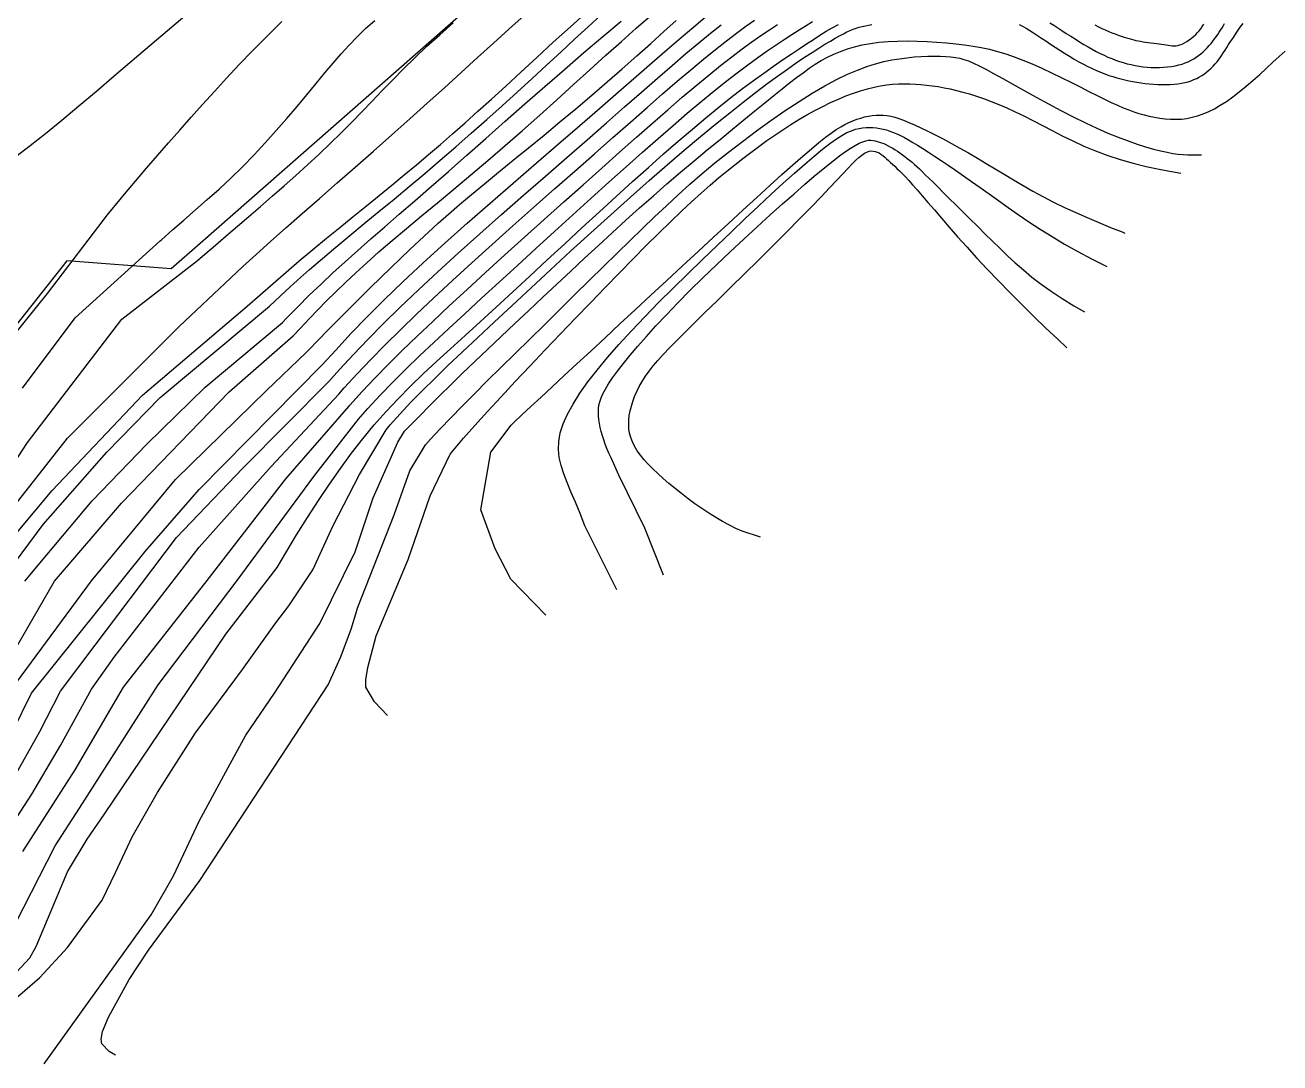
# Model space of a CAD drawing. Header units: metres. Extents: x 241192 to 243928, y 277833 to 281309.
# Drawn here: x 243462.4 to 243539.2, y 281092.9 to 281156.4 of the extents above; entities that cross this region are included whole.
import ezdxf

# ---------------------------------------------------------------- set-up
doc = ezdxf.new("R2010")
doc.units = ezdxf.units.M
for name, color, linetype in [('TERRAIN_BOUNDARY', 6, 'Continuous'), ('TERRAIN_CONTOUR_1M', 3, 'Continuous'), ('TERRAIN_CONTOUR_5M_SUPPLEMENT', 4, 'Continuous')]:
    doc.layers.add(name, color=color, linetype=linetype)

msp = doc.modelspace()

# ---------------------------------------------------------------- linework, layer by layer
at = {"layer": 'TERRAIN_BOUNDARY'}
msp.add_polyline3d([(243546.752, 281188.108, 0), (243534.671, 281185.651, 0), (243522.419, 281179.845, 0), (243506.438, 281172.271, 0), (243473.137, 281143.03, 0), (243471.37, 281141.478, 0), (243464.986, 281141.97, 0), (243460.588, 281136.439, 0), (243457.141, 281129.23, 0), (243461.316, 281123.498, 0), (243446.601, 281082.142, 0), (243428.743, 281053.55, 0), (243421.85, 281036.166, 0)], dxfattribs=at)
at = {"layer": 'TERRAIN_CONTOUR_1M'}
for points in [[(243458.115, 281124.034, 3), (243462.568, 281130.861, 3), (243468.337, 281138.408, 3), (243472.978, 281141.99, 3), (243473.424, 281142.384, 3), (243474.068, 281142.942, 3), (243474.733, 281143.511, 3), (243475.415, 281144.092, 3), (243476.114, 281144.687, 3), (243476.825, 281145.297, 3), (243477.544, 281145.921, 3), (243478.267, 281146.555, 3), (243478.989, 281147.197, 3), (243479.704, 281147.846, 3), (243480.408, 281148.498, 3), (243481.096, 281149.15, 3), (243481.763, 281149.801, 3), (243482.407, 281150.449, 3), (243483.034, 281151.096, 3), (243483.655, 281151.743, 3), (243484.279, 281152.395, 3), (243484.917, 281153.054, 3), (243485.577, 281153.723, 3), (243486.271, 281154.403, 3), (243487.007, 281155.099, 3), (243487.792, 281155.811, 3), (243488.619, 281156.536, 3)], [(243459.181, 281103.733, 12), (243462.841, 281109.353, 12), (243464.601, 281112.323, 12), (243466.491, 281115.766, 12), (243467.886, 281117.726, 12), (243473.066, 281124.45, 12), (243477.481, 281129.398, 12), (243481.619, 281133.826, 12), (243481.955, 281134.205, 12), (243482.75, 281135.07, 12), (243483.58, 281135.944, 12), (243484.454, 281136.836, 12), (243485.381, 281137.756, 12), (243486.369, 281138.711, 12), (243487.429, 281139.712, 12), (243488.565, 281140.764, 12), (243489.762, 281141.858, 12), (243491.004, 281142.979, 12), (243492.272, 281144.114, 12), (243493.549, 281145.249, 12), (243494.817, 281146.37, 12), (243496.057, 281147.464, 12), (243497.253, 281148.518, 12), (243498.388, 281149.519, 12), (243499.462, 281150.464, 12), (243500.474, 281151.353, 12), (243501.427, 281152.184, 12), (243502.321, 281152.957, 12), (243503.156, 281153.669, 12), (243503.935, 281154.321, 12), (243504.658, 281154.911, 12), (243505.327, 281155.44, 12), (243505.946, 281155.91, 12), (243506.52, 281156.329, 12), (243507.054, 281156.702, 12)], [(243459.189, 281123.73, 4), (243465.028, 281131.134, 4), (243471.861, 281137.962, 4), (243475.005, 281140.94, 4), (243475.752, 281141.636, 4), (243476.56, 281142.371, 4), (243477.436, 281143.153, 4), (243478.381, 281143.989, 4), (243479.384, 281144.871, 4), (243480.434, 281145.791, 4), (243481.519, 281146.74, 4), (243482.626, 281147.71, 4), (243483.743, 281148.691, 4), (243484.857, 281149.676, 4), (243485.957, 281150.654, 4), (243487.031, 281151.619, 4), (243488.08, 281152.567, 4), (243489.103, 281153.497, 4), (243490.101, 281154.406, 4), (243491.075, 281155.293, 4), (243492.026, 281156.156, 4), (243492.955, 281156.994, 4)], [(243460.96, 281122.367, 6), (243463.535, 281125.85, 6), (243467.419, 281130.27, 6), (243470.682, 281133.607, 6), (243477.385, 281139.201, 6), (243477.698, 281139.506, 6), (243478.371, 281140.14, 6), (243479.081, 281140.788, 6), (243479.83, 281141.45, 6), (243480.617, 281142.126, 6), (243481.439, 281142.818, 6), (243482.292, 281143.525, 6), (243483.172, 281144.249, 6), (243484.074, 281144.989, 6), (243484.994, 281145.746, 6), (243485.929, 281146.521, 6), (243486.872, 281147.314, 6), (243487.821, 281148.125, 6), (243488.772, 281148.949, 6), (243489.722, 281149.783, 6), (243490.666, 281150.623, 6), (243491.602, 281151.464, 6), (243492.527, 281152.301, 6), (243493.436, 281153.131, 6), (243494.326, 281153.949, 6), (243495.195, 281154.751, 6), (243496.041, 281155.532, 6), (243496.863, 281156.291, 6), (243497.661, 281157.023, 6)], [(243461.009, 281116.796, 8), (243464.223, 281122.38, 8), (243468.331, 281127.147, 8), (243474.905, 281133.953, 8), (243478.82, 281137.38, 8), (243479.268, 281137.862, 8), (243479.797, 281138.423, 8), (243480.326, 281138.975, 8), (243480.866, 281139.526, 8), (243481.426, 281140.082, 8), (243482.018, 281140.652, 8), (243482.65, 281141.243, 8), (243483.332, 281141.862, 8), (243484.075, 281142.517, 8), (243484.886, 281143.213, 8), (243485.758, 281143.95, 8), (243486.683, 281144.723, 8), (243487.653, 281145.529, 8), (243488.657, 281146.367, 8), (243489.688, 281147.231, 8), (243490.737, 281148.12, 8), (243491.794, 281149.03, 8), (243492.852, 281149.956, 8), (243493.905, 281150.891, 8), (243494.947, 281151.827, 8), (243495.973, 281152.754, 8), (243496.977, 281153.664, 8), (243497.955, 281154.549, 8), (243498.901, 281155.398, 8), (243499.81, 281156.204, 8), (243500.678, 281156.959, 8)], [(243461.041, 281096.153, 16), (243463.331, 281098.133, 16), (243465.021, 281099.963, 16), (243467.151, 281102.863, 16), (243467.961, 281104.553, 16), (243468.981, 281106.743, 16), (243470.521, 281109.453, 16), (243472.861, 281113.103, 16), (243475.721, 281116.983, 16), (243477.761, 281119.833, 16), (243478.559, 281120.87, 16), (243480.038, 281123.065, 16), (243481.266, 281125.789, 16), (243482.878, 281128.896, 16), (243484.512, 281131.645, 16), (243484.766, 281131.944, 16), (243485.376, 281132.624, 16), (243486.028, 281133.318, 16), (243486.729, 281134.034, 16), (243487.482, 281134.779, 16), (243488.294, 281135.564, 16), (243489.169, 281136.395, 16), (243490.112, 281137.281, 16), (243491.129, 281138.231, 16), (243492.221, 281139.249, 16), (243493.374, 281140.321, 16), (243494.571, 281141.429, 16), (243495.795, 281142.556, 16), (243497.029, 281143.684, 16), (243498.254, 281144.795, 16), (243499.454, 281145.872, 16), (243500.611, 281146.897, 16), (243501.711, 281147.856, 16), (243502.752, 281148.747, 16), (243503.735, 281149.573, 16), (243504.66, 281150.336, 16), (243505.528, 281151.037, 16), (243506.341, 281151.68, 16), (243507.099, 281152.266, 16), (243507.802, 281152.797, 16), (243508.453, 281153.275, 16), (243509.053, 281153.704, 16), (243509.603, 281154.087, 16), (243510.106, 281154.428, 16), (243510.564, 281154.728, 16), (243510.978, 281154.992, 16), (243511.352, 281155.222, 16), (243511.685, 281155.422, 16), (243511.982, 281155.595, 16), (243512.247, 281155.744, 16), (243512.485, 281155.87, 16), (243512.701, 281155.978, 16), (243512.901, 281156.068, 16), (243513.089, 281156.144, 16), (243513.271, 281156.209, 16), (243513.453, 281156.264, 16), (243513.638, 281156.313, 16), (243513.828, 281156.355, 16), (243514.025, 281156.392, 16), (243514.23, 281156.425, 16)], [(243461.631, 281110.163, 11), (243463.331, 281113.173, 11), (243464.599, 281115.646, 11), (243466.723, 281118.47, 11), (243471.682, 281125.043, 11), (243475.751, 281129.3, 11), (243481.012, 281134.597, 11), (243481.668, 281135.328, 11), (243482.513, 281136.242, 11), (243483.406, 281137.178, 11), (243484.358, 281138.144, 11), (243485.38, 281139.149, 11), (243486.482, 281140.202, 11), (243487.67, 281141.306, 11), (243488.928, 281142.452, 11), (243490.236, 281143.624, 11), (243491.573, 281144.81, 11), (243492.92, 281145.992, 11), (243494.255, 281147.159, 11), (243495.557, 281148.294, 11), (243496.807, 281149.385, 11), (243497.988, 281150.417, 11), (243499.098, 281151.389, 11), (243500.137, 281152.299, 11), (243501.108, 281153.147, 11), (243502.013, 281153.931, 11), (243502.853, 281154.651, 11), (243503.63, 281155.305, 11), (243504.345, 281155.894, 11), (243505, 281156.416, 11)], [(243461.7, 281137.373, 1), (243463.801, 281139.97, 1), (243467.539, 281144.868, 1), (243467.848, 281145.248, 1), (243468.518, 281146.056, 1), (243469.187, 281146.852, 1), (243469.858, 281147.64, 1), (243470.531, 281148.421, 1), (243471.209, 281149.199, 1), (243471.893, 281149.977, 1), (243472.586, 281150.758, 1), (243473.289, 281151.545, 1), (243474.009, 281152.342, 1), (243474.754, 281153.153, 1), (243475.531, 281153.982, 1), (243476.347, 281154.831, 1), (243477.21, 281155.706, 1), (243478.127, 281156.609, 1)], [(243461.871, 281101.473, 14), (243464.271, 281106.183, 14), (243465.941, 281108.783, 14), (243470.575, 281116.026, 14), (243475.41, 281122.425, 14), (243480.093, 281128.781, 14), (243482.825, 281132.295, 14), (243483.398, 281132.95, 14), (243484.145, 281133.758, 14), (243484.915, 281134.555, 14), (243485.715, 281135.35, 14), (243486.55, 281136.154, 14), (243487.426, 281136.979, 14), (243488.348, 281137.835, 14), (243489.324, 281138.733, 14), (243490.355, 281139.681, 14), (243491.431, 281140.67, 14), (243492.541, 281141.687, 14), (243493.671, 281142.722, 14), (243494.808, 281143.761, 14), (243495.942, 281144.793, 14), (243497.057, 281145.804, 14), (243498.143, 281146.785, 14), (243499.188, 281147.722, 14), (243500.19, 281148.615, 14), (243501.148, 281149.461, 14), (243502.064, 281150.259, 14), (243502.935, 281151.008, 14), (243503.763, 281151.706, 14), (243504.547, 281152.353, 14), (243505.286, 281152.946, 14), (243505.982, 281153.486, 14), (243506.635, 281153.976, 14), (243507.247, 281154.42, 14), (243507.821, 281154.823, 14), (243508.36, 281155.188, 14), (243508.864, 281155.521, 14), (243509.337, 281155.826, 14), (243509.78, 281156.107, 14), (243510.195, 281156.367, 14), (243510.583, 281156.607, 14)], [(243461.901, 281116.174, 9), (243466.487, 281122.389, 9), (243471.63, 281128.589, 9), (243477.2, 281134.048, 9), (243479.626, 281136.357, 9), (243479.767, 281136.507, 9), (243480.352, 281137.119, 9), (243480.965, 281137.75, 9), (243481.599, 281138.394, 9), (243482.245, 281139.044, 9), (243482.896, 281139.691, 9), (243483.543, 281140.33, 9), (243484.178, 281140.952, 9), (243484.793, 281141.55, 9), (243485.383, 281142.12, 9), (243485.957, 281142.668, 9), (243486.527, 281143.204, 9), (243487.104, 281143.737, 9), (243487.702, 281144.278, 9), (243488.332, 281144.834, 9), (243489.006, 281145.416, 9), (243489.737, 281146.034, 9), (243490.531, 281146.694, 9), (243491.384, 281147.393, 9), (243492.282, 281148.125, 9), (243493.216, 281148.886, 9), (243494.174, 281149.67, 9), (243495.146, 281150.47, 9), (243496.121, 281151.282, 9), (243497.087, 281152.101, 9), (243498.034, 281152.918, 9), (243498.955, 281153.727, 9), (243499.845, 281154.517, 9), (243500.696, 281155.278, 9), (243501.503, 281156.001, 9), (243502.258, 281156.676, 9)], [(243462.271, 281134.189, 2), (243465.496, 281138.485, 2), (243470.698, 281143.197, 2), (243470.766, 281143.26, 2), (243471.44, 281143.862, 2), (243472.136, 281144.469, 2), (243472.848, 281145.087, 2), (243473.569, 281145.718, 2), (243474.294, 281146.367, 2), (243475.018, 281147.036, 2), (243475.733, 281147.73, 2), (243476.436, 281148.451, 2), (243477.122, 281149.19, 2), (243477.79, 281149.939, 2), (243478.437, 281150.686, 2), (243479.061, 281151.423, 2), (243479.659, 281152.14, 2), (243480.228, 281152.826, 2), (243480.766, 281153.472, 2), (243481.274, 281154.072, 2), (243481.763, 281154.633, 2), (243482.247, 281155.164, 2), (243482.74, 281155.676, 2), (243483.258, 281156.179, 2), (243483.813, 281156.684, 2)], [(243462.291, 281105.833, 13), (243465.491, 281110.843, 13), (243468.442, 281115.89, 13), (243473.557, 281122.418, 13), (243478.383, 281128.635, 13), (243482.221, 281133.062, 13), (243482.292, 281133.144, 13), (243483.05, 281133.982, 13), (243483.833, 281134.813, 13), (243484.647, 281135.647, 13), (243485.502, 281136.495, 13), (243486.403, 281137.367, 13), (243487.359, 281138.273, 13), (243488.376, 281139.223, 13), (243489.46, 281140.223, 13), (243490.597, 281141.264, 13), (243491.772, 281142.333, 13), (243492.972, 281143.418, 13), (243494.179, 281144.505, 13), (243495.379, 281145.581, 13), (243496.557, 281146.634, 13), (243497.698, 281147.651, 13), (243498.788, 281148.621, 13), (243499.826, 281149.54, 13), (243500.811, 281150.407, 13), (243501.745, 281151.222, 13), (243502.628, 281151.982, 13), (243503.46, 281152.688, 13), (243504.241, 281153.337, 13), (243504.972, 281153.929, 13), (243505.655, 281154.463, 13), (243506.29, 281154.943, 13), (243506.884, 281155.375, 13), (243507.438, 281155.762, 13), (243507.957, 281156.111, 13), (243508.443, 281156.426, 13)], [(243462.412, 281122.373, 7), (243463.757, 281123.993, 7), (243466.521, 281127.291, 7), (243469.868, 281130.757, 7), (243473.438, 281134.247, 7), (243478.175, 281138.198, 7), (243478.425, 281138.463, 7), (243479.111, 281139.167, 7), (243479.812, 281139.865, 7), (243480.528, 281140.556, 7), (243481.257, 281141.238, 7), (243482.005, 281141.919, 7), (243482.778, 281142.609, 7), (243483.584, 281143.317, 7), (243484.429, 281144.052, 7), (243485.319, 281144.823, 7), (243486.263, 281145.641, 7), (243487.265, 281146.515, 7), (243488.33, 281147.45, 7), (243489.449, 281148.436, 7), (243490.609, 281149.462, 7), (243491.799, 281150.513, 7), (243493.006, 281151.577, 7), (243494.217, 281152.64, 7), (243495.421, 281153.689, 7), (243496.606, 281154.711, 7), (243497.76, 281155.696, 7), (243498.879, 281156.638, 7)], [(243523.224, 281156.435, 16), (243523.438, 281156.328, 16), (243523.655, 281156.207, 16), (243523.878, 281156.073, 16), (243524.107, 281155.927, 16), (243524.347, 281155.77, 16), (243524.598, 281155.602, 16), (243524.864, 281155.424, 16), (243525.141, 281155.24, 16), (243525.427, 281155.052, 16), (243525.72, 281154.863, 16), (243526.015, 281154.676, 16), (243526.31, 281154.493, 16), (243526.602, 281154.318, 16), (243526.889, 281154.153, 16), (243527.168, 281154.001, 16), (243527.439, 281153.861, 16), (243527.703, 281153.733, 16), (243527.962, 281153.616, 16), (243528.215, 281153.509, 16), (243528.465, 281153.412, 16), (243528.712, 281153.323, 16), (243528.957, 281153.242, 16), (243529.201, 281153.168, 16), (243529.444, 281153.101, 16), (243529.688, 281153.041, 16), (243529.932, 281152.987, 16), (243530.178, 281152.939, 16), (243530.427, 281152.897, 16), (243530.678, 281152.861, 16), (243530.932, 281152.83, 16), (243531.19, 281152.804, 16), (243531.45, 281152.784, 16), (243531.711, 281152.769, 16), (243531.969, 281152.762, 16), (243532.223, 281152.761, 16), (243532.471, 281152.769, 16), (243532.711, 281152.784, 16), (243532.94, 281152.808, 16), (243533.158, 281152.841, 16), (243533.365, 281152.883, 16), (243533.561, 281152.934, 16), (243533.747, 281152.994, 16), (243533.924, 281153.062, 16), (243534.093, 281153.139, 16), (243534.255, 281153.224, 16), (243534.411, 281153.318, 16), (243534.561, 281153.419, 16), (243534.705, 281153.528, 16), (243534.843, 281153.644, 16), (243534.975, 281153.765, 16), (243535.101, 281153.891, 16), (243535.221, 281154.02, 16), (243535.335, 281154.153, 16), (243535.442, 281154.289, 16), (243535.543, 281154.426, 16), (243535.64, 281154.567, 16), (243535.736, 281154.713, 16), (243535.834, 281154.866, 16), (243535.935, 281155.028, 16), (243536.045, 281155.201, 16), (243536.164, 281155.387, 16), (243536.295, 281155.587, 16), (243536.441, 281155.803, 16), (243536.598, 281156.03, 16), (243536.762, 281156.264, 16), (243536.93, 281156.498, 16)], [(243527.87, 281156.404, 14), (243528.082, 281156.298, 14), (243528.294, 281156.198, 14), (243528.504, 281156.103, 14), (243528.71, 281156.014, 14), (243528.912, 281155.932, 14), (243529.109, 281155.855, 14), (243529.297, 281155.785, 14), (243529.478, 281155.721, 14), (243529.648, 281155.663, 14), (243529.807, 281155.612, 14), (243529.958, 281155.567, 14), (243530.102, 281155.527, 14), (243530.242, 281155.491, 14), (243530.38, 281155.46, 14), (243530.52, 281155.432, 14), (243530.662, 281155.406, 14), (243530.811, 281155.383, 14), (243530.967, 281155.361, 14), (243531.129, 281155.339, 14), (243531.295, 281155.319, 14), (243531.461, 281155.298, 14), (243531.626, 281155.278, 14), (243531.788, 281155.257, 14), (243531.942, 281155.235, 14), (243532.088, 281155.212, 14), (243532.224, 281155.187, 14), (243532.351, 281155.164, 14), (243532.471, 281155.144, 14), (243532.588, 281155.13, 14), (243532.704, 281155.125, 14), (243532.82, 281155.13, 14), (243532.941, 281155.15, 14), (243533.068, 281155.185, 14), (243533.203, 281155.238, 14), (243533.343, 281155.308, 14), (243533.487, 281155.391, 14), (243533.631, 281155.486, 14), (243533.772, 281155.591, 14), (243533.907, 281155.702, 14), (243534.033, 281155.818, 14), (243534.148, 281155.936, 14), (243534.25, 281156.054, 14), (243534.343, 281156.176, 14), (243534.434, 281156.306, 14), (243534.527, 281156.447, 14)], [(243463.601, 281092.843, 17), (243470.141, 281101.963, 17), (243471.511, 281104.343, 17), (243473.081, 281107.693, 17), (243474.841, 281110.983, 17), (243475.931, 281112.963, 17), (243477.691, 281115.523, 17), (243480.454, 281119.784, 17), (243482.626, 281124.176, 17), (243483.714, 281127.479, 17), (243485.22, 281130.882, 17), (243485.642, 281131.549, 17), (243486.577, 281132.5, 17), (243487.16, 281133.099, 17), (243487.791, 281133.73, 17), (243488.467, 281134.395, 17), (243489.186, 281135.094, 17), (243489.943, 281135.824, 17), (243490.732, 281136.578, 17), (243491.547, 281137.352, 17), (243492.382, 281138.141, 17), (243493.231, 281138.94, 17), (243494.087, 281139.743, 17), (243494.945, 281140.546, 17), (243495.8, 281141.343, 17), (243496.65, 281142.134, 17), (243497.497, 281142.917, 17), (243498.341, 281143.691, 17), (243499.182, 281144.455, 17), (243500.02, 281145.208, 17), (243500.857, 281145.95, 17), (243501.691, 281146.678, 17), (243502.524, 281147.392, 17), (243503.347, 281148.087, 17), (243504.154, 281148.76, 17), (243504.937, 281149.406, 17), (243505.689, 281150.021, 17), (243506.402, 281150.601, 17), (243507.069, 281151.142, 17), (243507.682, 281151.638, 17), (243508.236, 281152.088, 17), (243508.737, 281152.494, 17), (243509.195, 281152.859, 17), (243509.617, 281153.188, 17), (243510.013, 281153.485, 17), (243510.392, 281153.754, 17), (243510.762, 281153.998, 17), (243511.132, 281154.221, 17), (243511.51, 281154.428, 17), (243511.9, 281154.616, 17), (243512.305, 281154.787, 17), (243512.728, 281154.939, 17), (243513.171, 281155.072, 17), (243513.639, 281155.184, 17), (243514.133, 281155.276, 17), (243514.657, 281155.345, 17), (243515.212, 281155.393, 17), (243515.791, 281155.421, 17), (243516.388, 281155.43, 17), (243516.995, 281155.421, 17), (243517.603, 281155.398, 17), (243518.205, 281155.362, 17), (243518.792, 281155.314, 17), (243519.358, 281155.257, 17), (243519.898, 281155.192, 17), (243520.414, 281155.115, 17), (243520.917, 281155.025, 17), (243521.411, 281154.918, 17), (243521.906, 281154.79, 17), (243522.408, 281154.639, 17), (243522.925, 281154.462, 17), (243523.464, 281154.256, 17), (243524.029, 281154.018, 17), (243524.615, 281153.756, 17), (243525.21, 281153.476, 17), (243525.806, 281153.187, 17), (243526.392, 281152.896, 17), (243526.96, 281152.611, 17), (243527.499, 281152.339, 17), (243528, 281152.088, 17), (243528.455, 281151.864, 17), (243528.869, 281151.667, 17), (243529.249, 281151.494, 17), (243529.601, 281151.342, 17), (243529.933, 281151.209, 17), (243530.25, 281151.093, 17), (243530.56, 281150.992, 17), (243530.87, 281150.902, 17), (243531.185, 281150.823, 17), (243531.505, 281150.755, 17), (243531.83, 281150.701, 17), (243532.158, 281150.662, 17), (243532.489, 281150.639, 17), (243532.821, 281150.635, 17), (243533.154, 281150.652, 17), (243533.487, 281150.691, 17), (243533.819, 281150.755, 17), (243534.152, 281150.844, 17), (243534.488, 281150.961, 17), (243534.83, 281151.106, 17), (243535.179, 281151.282, 17), (243535.538, 281151.49, 17), (243535.91, 281151.731, 17), (243536.296, 281152.007, 17), (243536.698, 281152.318, 17), (243537.11, 281152.657, 17), (243537.528, 281153.015, 17), (243537.946, 281153.384, 17), (243538.357, 281153.755, 17), (243538.757, 281154.12, 17), (243539.139, 281154.47, 17), (243539.498, 281154.797, 17)], [(243467.948, 281093.377, 18), (243467.561, 281093.603, 18), (243467.121, 281094.063, 18), (243467.071, 281094.363, 18), (243467.171, 281094.833, 18), (243467.531, 281095.693, 18), (243468.791, 281098.003, 18), (243469.981, 281099.793, 18), (243473.111, 281104.063, 18), (243480.967, 281116.029, 18), (243481.724, 281117.716, 18), (243482.376, 281119.443, 18), (243482.787, 281120.795, 18), (243485.011, 281126.439, 18), (243485.97, 281129.124, 18), (243486.925, 281130.717, 18), (243487.232, 281131.063, 18), (243487.824, 281131.702, 18), (243488.47, 281132.378, 18), (243489.167, 281133.092, 18), (243489.912, 281133.842, 18), (243490.702, 281134.629, 18), (243491.533, 281135.452, 18), (243492.401, 281136.309, 18), (243493.297, 281137.191, 18), (243494.21, 281138.088, 18), (243495.128, 281138.99, 18), (243496.042, 281139.887, 18), (243496.941, 281140.769, 18), (243497.814, 281141.625, 18), (243498.651, 281142.445, 18), (243499.443, 281143.222, 18), (243500.2, 281143.96, 18), (243500.932, 281144.666, 18), (243501.652, 281145.347, 18), (243502.369, 281146.01, 18), (243503.097, 281146.663, 18), (243503.846, 281147.312, 18), (243504.627, 281147.964, 18), (243505.449, 281148.624, 18), (243506.301, 281149.284, 18), (243507.172, 281149.935, 18), (243508.049, 281150.566, 18), (243508.918, 281151.166, 18), (243509.767, 281151.727, 18), (243510.582, 281152.237, 18), (243511.352, 281152.687, 18), (243512.065, 281153.069, 18), (243512.726, 281153.387, 18), (243513.34, 281153.649, 18), (243513.913, 281153.86, 18), (243514.451, 281154.028, 18), (243514.959, 281154.16, 18), (243515.445, 281154.262, 18), (243515.914, 281154.341, 18), (243516.371, 281154.402, 18), (243516.814, 281154.449, 18), (243517.241, 281154.481, 18), (243517.65, 281154.5, 18), (243518.037, 281154.506, 18), (243518.401, 281154.5, 18), (243518.739, 281154.484, 18), (243519.049, 281154.458, 18), (243519.331, 281154.421, 18), (243519.596, 281154.37, 18), (243519.859, 281154.299, 18), (243520.136, 281154.201, 18), (243520.441, 281154.072, 18), (243520.788, 281153.906, 18), (243521.192, 281153.696, 18), (243521.668, 281153.439, 18), (243522.226, 281153.13, 18), (243522.856, 281152.778, 18), (243523.542, 281152.395, 18), (243524.269, 281151.992, 18), (243525.021, 281151.582, 18), (243525.785, 281151.174, 18), (243526.544, 281150.782, 18), (243527.283, 281150.417, 18), (243527.99, 281150.087, 18), (243528.661, 281149.794, 18), (243529.295, 281149.535, 18), (243529.892, 281149.309, 18), (243530.45, 281149.115, 18), (243530.969, 281148.95, 18), (243531.447, 281148.813, 18), (243531.884, 281148.702, 18), (243532.281, 281148.616, 18), (243532.64, 281148.551, 18), (243532.968, 281148.505, 18), (243533.27, 281148.475, 18), (243533.552, 281148.458, 18), (243533.818, 281148.45, 18), (243534.073, 281148.45, 18), (243534.325, 281148.454, 18), (243534.381, 281148.456, 18)], [(243484.589, 281114.152, 19), (243483.801, 281115.003, 19), (243483.261, 281115.893, 19), (243483.261, 281116.343, 19), (243483.391, 281117.093, 19), (243483.911, 281119.033, 19), (243485.862, 281123.711, 19), (243487.208, 281127.594, 19), (243488.423, 281130.14, 19), (243488.633, 281130.4, 19), (243489.244, 281131.119, 19), (243489.941, 281131.909, 19), (243490.711, 281132.759, 19), (243491.539, 281133.657, 19), (243492.414, 281134.592, 19), (243493.32, 281135.551, 19), (243494.246, 281136.524, 19), (243495.178, 281137.499, 19), (243496.104, 281138.465, 19), (243497.017, 281139.414, 19), (243497.912, 281140.34, 19), (243498.782, 281141.234, 19), (243499.622, 281142.091, 19), (243500.427, 281142.903, 19), (243501.19, 281143.664, 19), (243501.907, 281144.365, 19), (243502.573, 281145.004, 19), (243503.193, 281145.583, 19), (243503.775, 281146.112, 19), (243504.324, 281146.596, 19), (243504.847, 281147.044, 19), (243505.351, 281147.462, 19), (243505.843, 281147.858, 19), (243506.33, 281148.239, 19), (243506.816, 281148.611, 19), (243507.304, 281148.974, 19), (243507.792, 281149.327, 19), (243508.281, 281149.669, 19), (243508.77, 281149.999, 19), (243509.259, 281150.315, 19), (243509.749, 281150.617, 19), (243510.239, 281150.903, 19), (243510.728, 281151.173, 19), (243511.215, 281151.425, 19), (243511.697, 281151.658, 19), (243512.173, 281151.871, 19), (243512.638, 281152.063, 19), (243513.092, 281152.234, 19), (243513.532, 281152.382, 19), (243513.956, 281152.506, 19), (243514.362, 281152.605, 19), (243514.752, 281152.682, 19), (243515.128, 281152.737, 19), (243515.493, 281152.775, 19), (243515.848, 281152.796, 19), (243516.197, 281152.803, 19), (243516.541, 281152.797, 19), (243516.884, 281152.782, 19), (243517.227, 281152.758, 19), (243517.572, 281152.726, 19), (243517.922, 281152.684, 19), (243518.276, 281152.632, 19), (243518.639, 281152.568, 19), (243519.01, 281152.493, 19), (243519.393, 281152.404, 19), (243519.788, 281152.302, 19), (243520.197, 281152.184, 19), (243520.621, 281152.051, 19), (243521.061, 281151.9, 19), (243521.518, 281151.731, 19), (243521.992, 281151.542, 19), (243522.485, 281151.331, 19), (243522.996, 281151.097, 19), (243523.526, 281150.84, 19), (243524.078, 281150.558, 19), (243524.651, 281150.257, 19), (243525.248, 281149.945, 19), (243525.871, 281149.626, 19), (243526.52, 281149.308, 19), (243527.199, 281148.997, 19), (243527.908, 281148.7, 19), (243528.649, 281148.424, 19), (243529.421, 281148.173, 19), (243530.213, 281147.949, 19), (243531.009, 281147.752, 19), (243531.796, 281147.581, 19), (243532.558, 281147.436, 19), (243533.119, 281147.344, 19)], [(243494.289, 281120.304, 21), (243492.139, 281122.492, 21), (243491.18, 281124.364, 21), (243490.297, 281126.742, 21), (243490.911, 281130.271, 21), (243492.162, 281131.931, 21), (243492.317, 281132.079, 21), (243492.81, 281132.545, 21), (243493.367, 281133.066, 21), (243493.987, 281133.642, 21), (243494.665, 281134.27, 21), (243495.399, 281134.95, 21), (243496.187, 281135.678, 21), (243497.024, 281136.454, 21), (243497.903, 281137.268, 21), (243498.816, 281138.115, 21), (243499.754, 281138.985, 21), (243500.71, 281139.872, 21), (243501.675, 281140.766, 21), (243502.639, 281141.66, 21), (243503.596, 281142.547, 21), (243504.537, 281143.417, 21), (243505.454, 281144.264, 21), (243506.338, 281145.079, 21), (243507.182, 281145.853, 21), (243507.979, 281146.579, 21), (243508.719, 281147.248, 21), (243509.396, 281147.852, 21), (243510, 281148.383, 21), (243510.528, 281148.836, 21), (243510.986, 281149.216, 21), (243511.384, 281149.531, 21), (243511.731, 281149.79, 21), (243512.039, 281150.002, 21), (243512.316, 281150.175, 21), (243512.572, 281150.318, 21), (243512.818, 281150.438, 21), (243513.061, 281150.544, 21), (243513.303, 281150.635, 21), (243513.543, 281150.713, 21), (243513.781, 281150.777, 21), (243514.016, 281150.827, 21), (243514.249, 281150.862, 21), (243514.478, 281150.884, 21), (243514.703, 281150.891, 21), (243514.924, 281150.884, 21), (243515.147, 281150.86, 21), (243515.377, 281150.819, 21), (243515.619, 281150.759, 21), (243515.88, 281150.677, 21), (243516.165, 281150.574, 21), (243516.479, 281150.446, 21), (243516.829, 281150.292, 21), (243517.218, 281150.112, 21), (243517.643, 281149.907, 21), (243518.1, 281149.678, 21), (243518.583, 281149.429, 21), (243519.087, 281149.16, 21), (243519.608, 281148.875, 21), (243520.14, 281148.575, 21), (243520.679, 281148.262, 21), (243521.222, 281147.938, 21), (243521.769, 281147.607, 21), (243522.324, 281147.269, 21), (243522.891, 281146.927, 21), (243523.472, 281146.584, 21), (243524.071, 281146.242, 21), (243524.691, 281145.904, 21), (243525.334, 281145.57, 21), (243526.004, 281145.244, 21), (243526.694, 281144.927, 21), (243527.398, 281144.617, 21), (243528.111, 281144.316, 21), (243528.824, 281144.024, 21), (243529.532, 281143.742, 21), (243529.707, 281143.673, 21)], [(243498.62, 281121.842, 22), (243496.676, 281125.767, 22), (243496.372, 281126.514, 22), (243496.086, 281127.209, 22), (243495.818, 281127.841, 22), (243495.578, 281128.418, 22), (243495.372, 281128.952, 22), (243495.21, 281129.458, 22), (243495.099, 281129.947, 22), (243495.049, 281130.433, 22), (243495.067, 281130.929, 22), (243495.163, 281131.448, 22), (243495.342, 281132, 22), (243495.604, 281132.588, 22), (243495.945, 281133.211, 22), (243496.364, 281133.87, 22), (243496.857, 281134.563, 22), (243497.421, 281135.292, 22), (243498.054, 281136.055, 22), (243498.754, 281136.853, 22), (243499.515, 281137.684, 22), (243500.327, 281138.541, 22), (243501.179, 281139.416, 22), (243502.06, 281140.3, 22), (243502.957, 281141.184, 22), (243503.859, 281142.061, 22), (243504.755, 281142.921, 22), (243505.632, 281143.757, 22), (243506.48, 281144.561, 22), (243507.294, 281145.326, 22), (243508.069, 281146.047, 22), (243508.8, 281146.719, 22), (243509.484, 281147.336, 22), (243510.116, 281147.893, 22), (243510.691, 281148.385, 22), (243511.206, 281148.806, 22), (243511.657, 281149.153, 22), (243512.052, 281149.432, 22), (243512.396, 281149.651, 22), (243512.699, 281149.816, 22), (243512.969, 281149.937, 22), (243513.213, 281150.021, 22), (243513.439, 281150.077, 22), (243513.655, 281150.111, 22), (243513.868, 281150.13, 22), (243514.079, 281150.137, 22), (243514.289, 281150.13, 22), (243514.498, 281150.112, 22), (243514.706, 281150.08, 22), (243514.915, 281150.037, 22), (243515.123, 281149.981, 22), (243515.332, 281149.914, 22), (243515.542, 281149.836, 22), (243515.756, 281149.744, 22), (243515.979, 281149.638, 22), (243516.213, 281149.516, 22), (243516.463, 281149.377, 22), (243516.731, 281149.22, 22), (243517.022, 281149.042, 22), (243517.34, 281148.843, 22), (243517.687, 281148.622, 22), (243518.062, 281148.378, 22), (243518.465, 281148.112, 22), (243518.894, 281147.824, 22), (243519.349, 281147.514, 22), (243519.827, 281147.184, 22), (243520.328, 281146.833, 22), (243520.851, 281146.462, 22), (243521.394, 281146.071, 22), (243521.961, 281145.663, 22), (243522.555, 281145.241, 22), (243523.177, 281144.806, 22), (243523.831, 281144.363, 22), (243524.519, 281143.913, 22), (243525.246, 281143.458, 22), (243526.012, 281143.003, 22), (243526.82, 281142.549, 22), (243527.659, 281142.101, 22), (243528.518, 281141.663, 22), (243528.605, 281141.62, 22)], [(243501.475, 281122.735, 23), (243500.333, 281125.616, 23), (243498.739, 281128.866, 23), (243498.267, 281129.93, 23), (243498.131, 281130.212, 23), (243498.014, 281130.485, 23), (243497.912, 281130.751, 23), (243497.82, 281131.014, 23), (243497.739, 281131.274, 23), (243497.669, 281131.529, 23), (243497.611, 281131.778, 23), (243497.564, 281132.022, 23), (243497.529, 281132.26, 23), (243497.507, 281132.49, 23), (243497.498, 281132.711, 23), (243497.504, 281132.925, 23), (243497.529, 281133.138, 23), (243497.578, 281133.357, 23), (243497.656, 281133.589, 23), (243497.769, 281133.843, 23), (243497.921, 281134.126, 23), (243498.119, 281134.445, 23), (243498.366, 281134.808, 23), (243498.668, 281135.221, 23), (243499.026, 281135.684, 23), (243499.439, 281136.194, 23), (243499.908, 281136.751, 23), (243500.434, 281137.351, 23), (243501.015, 281137.994, 23), (243501.654, 281138.676, 23), (243502.349, 281139.397, 23), (243503.099, 281140.153, 23), (243503.892, 281140.933, 23), (243504.714, 281141.726, 23), (243505.55, 281142.519, 23), (243506.387, 281143.302, 23), (243507.211, 281144.061, 23), (243508.007, 281144.785, 23), (243508.761, 281145.462, 23), (243509.462, 281146.083, 23), (243510.109, 281146.646, 23), (243510.702, 281147.151, 23), (243511.242, 281147.601, 23), (243511.731, 281147.995, 23), (243512.169, 281148.334, 23), (243512.558, 281148.62, 23), (243512.898, 281148.852, 23), (243513.192, 281149.033, 23), (243513.445, 281149.168, 23), (243513.662, 281149.262, 23), (243513.85, 281149.321, 23), (243514.014, 281149.351, 23), (243514.161, 281149.356, 23), (243514.297, 281149.343, 23), (243514.427, 281149.318, 23), (243514.556, 281149.284, 23), (243514.687, 281149.244, 23), (243514.818, 281149.197, 23), (243514.951, 281149.143, 23), (243515.086, 281149.082, 23), (243515.222, 281149.014, 23), (243515.361, 281148.939, 23), (243515.502, 281148.858, 23), (243515.646, 281148.769, 23), (243515.793, 281148.675, 23), (243515.941, 281148.575, 23), (243516.09, 281148.469, 23), (243516.239, 281148.359, 23), (243516.387, 281148.244, 23), (243516.535, 281148.126, 23), (243516.681, 281148.004, 23), (243516.825, 281147.878, 23), (243516.973, 281147.744, 23), (243517.13, 281147.598, 23), (243517.302, 281147.433, 23), (243517.494, 281147.245, 23), (243517.713, 281147.029, 23), (243517.965, 281146.78, 23), (243518.254, 281146.492, 23), (243518.585, 281146.163, 23), (243518.954, 281145.797, 23), (243519.353, 281145.4, 23), (243519.778, 281144.979, 23), (243520.222, 281144.54, 23), (243520.678, 281144.09, 23), (243521.141, 281143.635, 23), (243521.603, 281143.18, 23), (243522.062, 281142.732, 23), (243522.524, 281142.29, 23), (243522.997, 281141.852, 23), (243523.491, 281141.417, 23), (243524.015, 281140.983, 23), (243524.577, 281140.548, 23), (243525.187, 281140.11, 23), (243525.854, 281139.668, 23), (243526.582, 281139.222, 23), (243527.229, 281138.853, 23)], [(243507.407, 281125.061, 24), (243506.298, 281125.43, 24), (243505.909, 281125.603, 24), (243505.508, 281125.799, 24), (243505.096, 281126.02, 24), (243504.676, 281126.265, 24), (243504.251, 281126.532, 24), (243503.825, 281126.816, 24), (243503.402, 281127.114, 24), (243502.985, 281127.421, 24), (243502.579, 281127.734, 24), (243502.186, 281128.047, 24), (243501.811, 281128.356, 24), (243501.457, 281128.659, 24), (243501.127, 281128.956, 24), (243500.82, 281129.246, 24), (243500.54, 281129.53, 24), (243500.286, 281129.81, 24), (243500.062, 281130.086, 24), (243499.867, 281130.359, 24), (243499.704, 281130.629, 24), (243499.574, 281130.897, 24), (243499.475, 281131.164, 24), (243499.406, 281131.431, 24), (243499.364, 281131.699, 24), (243499.349, 281131.969, 24), (243499.357, 281132.242, 24), (243499.388, 281132.518, 24), (243499.44, 281132.8, 24), (243499.511, 281133.086, 24), (243499.601, 281133.379, 24), (243499.712, 281133.676, 24), (243499.844, 281133.978, 24), (243499.997, 281134.284, 24), (243500.174, 281134.594, 24), (243500.374, 281134.909, 24), (243500.599, 281135.226, 24), (243500.849, 281135.549, 24), (243501.134, 281135.885, 24), (243501.46, 281136.246, 24), (243501.836, 281136.643, 24), (243502.271, 281137.087, 24), (243502.773, 281137.588, 24), (243503.35, 281138.157, 24), (243504.01, 281138.805, 24), (243504.757, 281139.537, 24), (243505.572, 281140.337, 24), (243506.43, 281141.181, 24), (243507.306, 281142.046, 24), (243508.177, 281142.909, 24), (243509.018, 281143.748, 24), (243509.805, 281144.539, 24), (243510.513, 281145.26, 24), (243511.124, 281145.892, 24), (243511.642, 281146.439, 24), (243512.08, 281146.906, 24), (243512.447, 281147.302, 24), (243512.754, 281147.632, 24), (243513.013, 281147.905, 24), (243513.233, 281148.127, 24), (243513.427, 281148.305, 24), (243513.603, 281148.446, 24), (243513.765, 281148.553, 24), (243513.915, 281148.629, 24), (243514.054, 281148.676, 24), (243514.185, 281148.697, 24), (243514.309, 281148.694, 24), (243514.429, 281148.671, 24), (243514.546, 281148.63, 24), (243514.661, 281148.573, 24), (243514.776, 281148.502, 24), (243514.892, 281148.419, 24), (243515.008, 281148.325, 24), (243515.126, 281148.223, 24), (243515.245, 281148.114, 24), (243515.367, 281147.999, 24), (243515.493, 281147.88, 24), (243515.622, 281147.758, 24), (243515.76, 281147.628, 24), (243515.91, 281147.483, 24), (243516.076, 281147.318, 24), (243516.264, 281147.125, 24), (243516.476, 281146.899, 24), (243516.717, 281146.633, 24), (243516.992, 281146.321, 24), (243517.304, 281145.958, 24), (243517.655, 281145.546, 24), (243518.045, 281145.086, 24), (243518.476, 281144.582, 24), (243518.949, 281144.035, 24), (243519.465, 281143.448, 24), (243520.025, 281142.823, 24), (243520.629, 281142.163, 24), (243521.277, 281141.472, 24), (243521.961, 281140.757, 24), (243522.672, 281140.029, 24), (243523.4, 281139.297, 24), (243524.136, 281138.571, 24), (243524.87, 281137.861, 24), (243525.594, 281137.177, 24), (243526.156, 281136.656, 24)]]:
    msp.add_polyline3d(points, dxfattribs=at)
at = {"layer": 'TERRAIN_CONTOUR_5M_SUPPLEMENT'}
for points in [[(243460.841, 281124.078, 5), (243464.078, 281127.919, 5), (243469.605, 281133.749, 5), (243476.015, 281139.21, 5), (243479.184, 281141.98, 5), (243480.026, 281142.672, 5), (243480.86, 281143.352, 5), (243481.685, 281144.021, 5), (243482.499, 281144.68, 5), (243483.301, 281145.33, 5), (243484.09, 281145.971, 5), (243484.864, 281146.604, 5), (243485.622, 281147.23, 5), (243486.364, 281147.849, 5), (243487.098, 281148.47, 5), (243487.832, 281149.101, 5), (243488.576, 281149.748, 5), (243489.339, 281150.42, 5), (243490.129, 281151.126, 5), (243490.955, 281151.872, 5), (243491.827, 281152.668, 5), (243492.751, 281153.518, 5), (243493.723, 281154.413, 5), (243494.736, 281155.343, 5), (243495.785, 281156.296, 5), (243496.861, 281157.261, 5)], [(243461.661, 281113.153, 10), (243462.821, 281115.533, 10), (243469.781, 281124.199, 10), (243473.077, 281127.987, 10), (243477.531, 281132.515, 10), (243480.586, 281135.586, 10), (243481.446, 281136.539, 10), (243482.358, 281137.519, 10), (243483.336, 281138.532, 10), (243484.39, 281139.587, 10), (243485.535, 281140.691, 10), (243486.775, 281141.848, 10), (243488.093, 281143.046, 10), (243489.468, 281144.27, 10), (243490.874, 281145.505, 10), (243492.29, 281146.736, 10), (243493.692, 281147.948, 10), (243495.057, 281149.124, 10), (243496.362, 281150.251, 10), (243497.588, 281151.315, 10), (243498.734, 281152.314, 10), (243499.8, 281153.245, 10), (243500.79, 281154.109, 10), (243501.706, 281154.905, 10), (243502.55, 281155.632, 10), (243503.324, 281156.289, 10), (243504.031, 281156.876, 10)], [(243461.861, 281148.367, 0), (243462.735, 281149.03, 0), (243463.677, 281149.775, 0), (243464.675, 281150.588, 0), (243465.717, 281151.454, 0), (243466.789, 281152.359, 0), (243467.879, 281153.286, 0), (243468.975, 281154.223, 0), (243470.065, 281155.153, 0), (243471.138, 281156.065, 0), (243472.199, 281156.959, 0)], [(243461.911, 281098.463, 15), (243462.711, 281099.343, 15), (243463.101, 281100.023, 15), (243465.031, 281104.593, 15), (243466.231, 281106.593, 15), (243467.261, 281108.103, 15), (243474.711, 281119.133, 15), (243477.84, 281123.208, 15), (243478.372, 281124.103, 15), (243479.039, 281125.203, 15), (243479.705, 281126.272, 15), (243480.371, 281127.308, 15), (243481.039, 281128.31, 15), (243481.713, 281129.276, 15), (243482.394, 281130.205, 15), (243483.084, 281131.095, 15), (243483.787, 281131.945, 15), (243484.504, 281132.755, 15), (243485.239, 281133.535, 15), (243485.997, 281134.297, 15), (243486.782, 281135.052, 15), (243487.597, 281135.813, 15), (243488.448, 281136.59, 15), (243489.338, 281137.397, 15), (243490.271, 281138.244, 15), (243491.249, 281139.139, 15), (243492.265, 281140.076, 15), (243493.309, 281141.042, 15), (243494.37, 281142.026, 15), (243495.438, 281143.017, 15), (243496.504, 281144.004, 15), (243497.557, 281144.974, 15), (243498.588, 281145.918, 15), (243499.587, 281146.824, 15), (243500.553, 281147.69, 15), (243501.485, 281148.515, 15), (243502.382, 281149.297, 15), (243503.243, 281150.034, 15), (243504.067, 281150.725, 15), (243504.853, 281151.369, 15), (243505.6, 281151.964, 15), (243506.309, 281152.51, 15), (243506.979, 281153.009, 15), (243507.61, 281153.465, 15), (243508.205, 281153.883, 15), (243508.763, 281154.266, 15), (243509.285, 281154.617, 15), (243509.772, 281154.941, 15), (243510.225, 281155.241, 15), (243510.645, 281155.52, 15), (243511.041, 281155.779, 15), (243511.422, 281156.018, 15), (243511.797, 281156.235, 15), (243512.175, 281156.432, 15)], [(243525.112, 281156.536, 15), (243525.348, 281156.386, 15), (243525.595, 281156.226, 15), (243525.851, 281156.06, 15), (243526.115, 281155.89, 15), (243526.384, 281155.719, 15), (243526.654, 281155.548, 15), (243526.924, 281155.38, 15), (243527.19, 281155.219, 15), (243527.451, 281155.065, 15), (243527.704, 281154.921, 15), (243527.951, 281154.788, 15), (243528.192, 281154.664, 15), (243528.428, 281154.55, 15), (243528.662, 281154.445, 15), (243528.895, 281154.348, 15), (243529.128, 281154.259, 15), (243529.362, 281154.177, 15), (243529.599, 281154.103, 15), (243529.838, 281154.036, 15), (243530.08, 281153.977, 15), (243530.324, 281153.926, 15), (243530.57, 281153.883, 15), (243530.817, 281153.849, 15), (243531.066, 281153.824, 15), (243531.316, 281153.808, 15), (243531.567, 281153.801, 15), (243531.817, 281153.804, 15), (243532.065, 281153.816, 15), (243532.307, 281153.838, 15), (243532.544, 281153.868, 15), (243532.773, 281153.908, 15), (243532.992, 281153.957, 15), (243533.2, 281154.015, 15), (243533.395, 281154.082, 15), (243533.577, 281154.158, 15), (243533.749, 281154.242, 15), (243533.911, 281154.333, 15), (243534.063, 281154.431, 15), (243534.209, 281154.536, 15), (243534.347, 281154.647, 15), (243534.481, 281154.764, 15), (243534.61, 281154.886, 15), (243534.734, 281155.013, 15), (243534.854, 281155.143, 15), (243534.969, 281155.276, 15), (243535.08, 281155.411, 15), (243535.186, 281155.548, 15), (243535.286, 281155.685, 15), (243535.382, 281155.822, 15), (243535.473, 281155.958, 15), (243535.559, 281156.094, 15), (243535.642, 281156.229, 15), (243535.723, 281156.363, 15), (243535.803, 281156.498, 15)]]:
    msp.add_polyline3d(points, dxfattribs=at)

doc.saveas('drawing.dxf')
